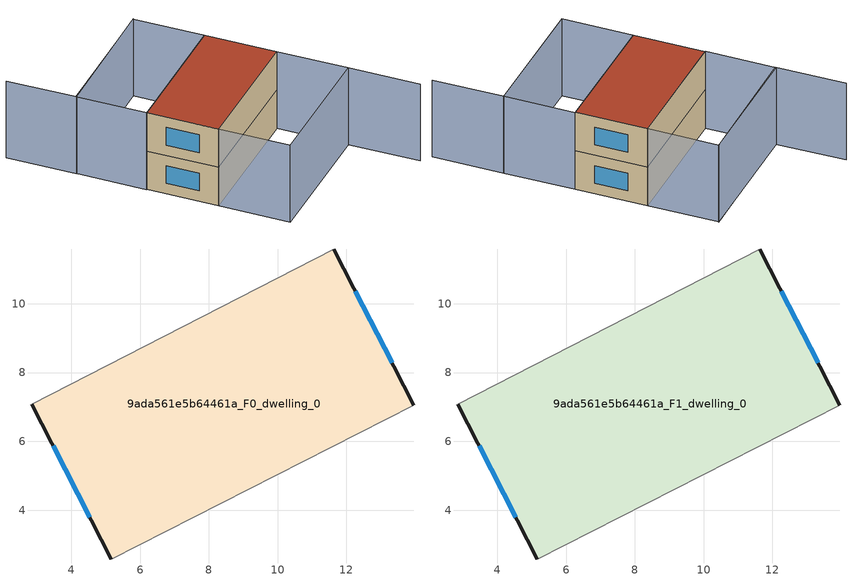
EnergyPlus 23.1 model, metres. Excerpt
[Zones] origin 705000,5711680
9ada561e5b64461a_F0_dwelling_0
 floor ground (EU_floor_Construction): 11.63,11.59 13.96,7.05 5.16,2.58 2.85,7.08 z0
 wall outside (EU_wall_Construction): 13.96,7.05 11.63,11.59 / 2.85,7.08 5.16,2.58 z0:3
 wall adiabatic (EU_wall_Construction): 11.63,11.59 2.85,7.08 / 5.16,2.58 13.96,7.05 z0:3
 window (EU_Window_Construction): 13.33,8.28 12.26,10.37 / 3.47,5.87 4.54,3.8 z0.81:2.19
9ada561e5b64461a_F1_dwelling_0
 floor to 9ada561e5b64461a_F0_dwelling_0 (EU_floor_Construction): 11.63,11.59 13.96,7.05 5.16,2.58 2.85,7.08 z3
 wall outside (EU_wall_Construction): 13.96,7.05 11.63,11.59 / 2.85,7.08 5.16,2.58 z3:6
 wall adiabatic (EU_wall_Construction): 11.63,11.59 2.85,7.08 / 5.16,2.58 13.96,7.05 z3:6
 window (EU_Window_Construction): 13.33,8.28 12.26,10.37 / 3.47,5.87 4.54,3.8 z3.81:5.19
 roof outside (EU_roof_Construction): 13.96,7.05 11.63,11.59 2.85,7.08 5.16,2.58 z6
shading: 7.47,-1.9 16.28,2.59 / 16.28,2.59 18.58,-1.91 / 9.36,16.08 0.58,11.48 / 0.58,11.48 -1.72,15.87 / 16.27,2.57 7.45,-1.92 / 7.45,-1.92 5.16,2.58 / 5.16,2.58 13.98,7.07 / 13.98,7.07 16.27,2.57 / 9.33,16.07 11.63,11.59 / 11.63,11.59 2.84,7.07 / 2.84,7.07 0.54,11.55 / 0.54,11.55 9.33,16.07 z0:6
[Building]
EU S2 Campaign: North Axis=0; Terrain=City; Solar Distribution=FullExterior
[Site:Location]
London: Latitude=51.5; Longitude=-0.5; Time Zone=0; Elevation=25
[SizingPeriod:WeatherFileDays]
AnnualSizingPeriod: Begin Month=1; Begin Day of Month=1; End Month=12; End Day of Month=31; Day of Week for Start Day=Monday; Use Weather File Daylight Saving Period=No; Use Weather File Rain and Snow Indicators=No
[MATERIAL]
EU_InternalMass_Material: Roughness=MediumRough; Thickness=0.1; Conductivity=1; Density=1800; Specific Heat=900; Thermal Absorptance=0.9; Solar Absorptance=0.7; Visible Absorptance=0.7
[MATERIAL:NOMASS] Roughness=MediumRough; Thermal Absorptance=0.9; Solar Absorptance=0.7; Visible Absorptance=0.7
Name | Thermal Resistance
EU_wall_NoMass | 0.727863
EU_roof_NoMass | 0.773354
EU_floor_NoMass | 1.79329
[WINDOWMATERIAL:SIMPLEGLAZINGSYSTEM]
EU_Window_SimpleGlazing: UFactor=2.58614; Solar Heat Gain Coefficient=0.76; Visible Transmittance=0.76
[CONSTRUCTION]
EU_wall_Construction: EU_wall_NoMass
EU_roof_Construction: EU_roof_NoMass
EU_floor_Construction: EU_floor_NoMass
EU_Window_Construction: EU_Window_SimpleGlazing
EU_InternalMass_Construction: EU_InternalMass_Material
[ZONE] Type=1; Multiplier=1; Ceiling Height=autocalculate; Floor Area=autocalculate; Part of Total Floor Area=Yes
Name | Volume
9ada561e5b64461a_F0_dwelling_0 | 150.621
9ada561e5b64461a_F1_dwelling_0 | 150.62
[INTERNALMASS] Construction=EU_InternalMass_Construction; Surface Area=50.207
Name | Zone or ZoneList
9ada561e5b64461a_F0_dwelling_0_EU_InternalMass | 9ada561e5b64461a_F0_dwelling_0
9ada561e5b64461a_F1_dwelling_0_EU_InternalMass | 9ada561e5b64461a_F1_dwelling_0
[OTHEREQUIPMENT] Fuel Type=Electricity; Design Level Calculation Method=Watts/Area; Power per Zone Floor Area=1; Fraction Latent=0; Fraction Radiant=0; Fraction Lost=0; Carbon Dioxide Generation Rate=0; EndUse Subcategory=EU_Step8_InternalGains
Name | Zone or ZoneList or Space or SpaceList | Schedule
EU_Step8_InternalGain_9ada561e5b64461a_F0_dwelling_0_f000 | 9ada561e5b64461a_F0_dwelling_0 | EU_Step8_GainSchedule_9ada561e5b64461a_F0_dwelling_0_f000
EU_Step8_InternalGain_9ada561e5b64461a_F1_dwelling_0_f000 | 9ada561e5b64461a_F1_dwelling_0 | EU_Step8_GainSchedule_9ada561e5b64461a_F1_dwelling_0_f000
[ZONEVENTILATION:DESIGNFLOWRATE] Schedule=EU_AlwaysOn; Design Flow Rate Calculation Method=AirChanges/Hour; Air Changes per Hour=0.484901; Ventilation Type=Natural; Fan Pressure Rise=0; Fan Total Efficiency=1; Constant Term Coefficient=1; Temperature Term Coefficient=0; Velocity Term Coefficient=0; Velocity Squared Term Coefficient=0; Minimum Indoor Temperature=-100; Maximum Indoor Temperature=100; Delta Temperature=-100; Minimum Outdoor Temperature=-100; Maximum Outdoor Temperature=100; Maximum Wind Speed=40
Name | Zone or ZoneList or Space or SpaceList
EU_ConstantAir_9ada561e5b64461a_F0_dwelling_0 | 9ada561e5b64461a_F0_dwelling_0
EU_ConstantAir_9ada561e5b64461a_F1_dwelling_0 | 9ada561e5b64461a_F1_dwelling_0
[HVACTEMPLATE:THERMOSTAT] Constant Heating Setpoint=20; Constant Cooling Setpoint=50
EU_HeatOnly_9ada561e5b64461a_F0_dwelling_0; EU_HeatOnly_9ada561e5b64461a_F1_dwelling_0
[HVACTEMPLATE:ZONE:IDEALLOADSAIRSYSTEM] System Availability Schedule=EU_AlwaysOn; Maximum Heating Supply Air Temperature=50; Minimum Cooling Supply Air Temperature=13; Maximum Heating Supply Air Humidity Ratio=0.0156; Minimum Cooling Supply Air Humidity Ratio=0.0077; Heating Limit=NoLimit; Cooling Limit=NoLimit; Heating Availability Schedule=EU_AlwaysOn; Cooling Availability Schedule=EU_CoolingOff; Dehumidification Control Type=ConstantSensibleHeatRatio; Cooling Sensible Heat Ratio=0.7; Dehumidification Setpoint=60; Humidification Control Type=None; Humidification Setpoint=30; Outdoor Air Method=None; Outdoor Air Flow Rate per Person=0.00944; Outdoor Air Flow Rate per Zone Floor Area=0; Outdoor Air Flow Rate per Zone=0; Demand Controlled Ventilation Type=None; Outdoor Air Economizer Type=NoEconomizer; Heat Recovery Type=None; Sensible Heat Recovery Effectiveness=0.7; Latent Heat Recovery Effectiveness=0.65
Name | Template Thermostat
9ada561e5b64461a_F0_dwelling_0 | EU_HeatOnly_9ada561e5b64461a_F0_dwelling_0
9ada561e5b64461a_F1_dwelling_0 | EU_HeatOnly_9ada561e5b64461a_F1_dwelling_0
[SIZING:ZONE] Zone Cooling Design Supply Air Temperature Input Method=SupplyAirTemperature; Zone Cooling Design Supply Air Temperature=13; Zone Heating Design Supply Air Temperature Input Method=SupplyAirTemperature; Zone Heating Design Supply Air Temperature=50; Zone Cooling Design Supply Air Humidity Ratio=0.008; Zone Heating Design Supply Air Humidity Ratio=0.008; Cooling Design Air Flow Method=DesignDay; Cooling Design Air Flow Rate=0; Cooling Minimum Air Flow per Zone Floor Area=0.000762; Cooling Minimum Air Flow=0; Cooling Minimum Air Flow Fraction=0.2; Heating Design Air Flow Method=DesignDay; Heating Design Air Flow Rate=0; Heating Maximum Air Flow per Zone Floor Area=0.002032; Heating Maximum Air Flow=0.141576; Heating Maximum Air Flow Fraction=0.3; Account for Dedicated Outdoor Air System=No; Dedicated Outdoor Air System Control Strategy=NeutralSupplyAir; Dedicated Outdoor Air Low Setpoint Temperature for Design=autosize; Dedicated Outdoor Air High Setpoint Temperature for Design=autosize; Zone Load Sizing Method=Sensible Load Only No Latent Load; Zone Latent Cooling Design Supply Air Humidity Ratio Input Method=HumidityRatioDifference; Zone Cooling Design Supply Air Humidity Ratio Difference=0.005; Zone Latent Heating Design Supply Air Humidity Ratio Input Method=HumidityRatioDifference; Zone Humidification Design Supply Air Humidity Ratio Difference=0.005
9ada561e5b64461a_F0_dwelling_0; 9ada561e5b64461a_F1_dwelling_0
[SCHEDULE:CONSTANT]
Name | Hourly Value
EU_AlwaysOn | 1
EU_CoolingOff | 0
[SCHEDULE:FILE] Column Number=1; Rows to Skip at Top=0; Number of Hours of Data=8760; Column Separator=Comma; Interpolate to Timestep=No; Minutes per Item=60; Adjust Schedule for Daylight Savings=Yes
Name | File
EU_Step8_GainSchedule_9ada561e5b64461a_F0_dwelling_0_f000 | ../../schedules/9ada561e5b64461a/9ada561e5b64461a_F0_dwelling_0_f000_gain.csv
EU_Step8_GainSchedule_9ada561e5b64461a_F1_dwelling_0_f000 | ../../schedules/9ada561e5b64461a/9ada561e5b64461a_F1_dwelling_0_f000_gain.csv
